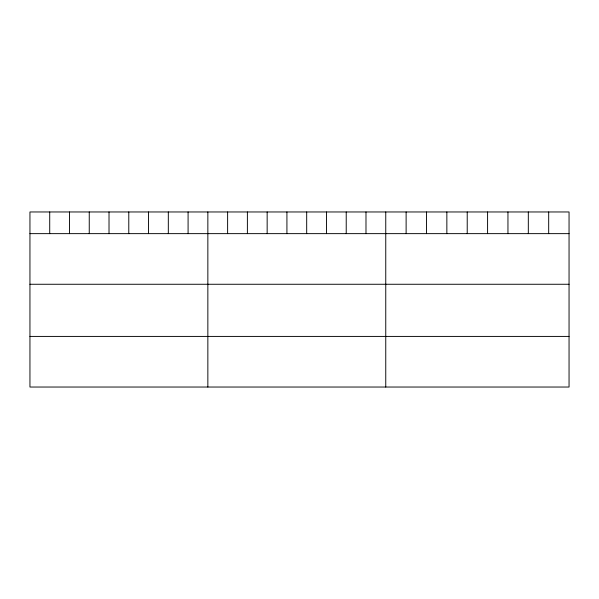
<?xml version="1.0" encoding="UTF-8"?>
<svg xmlns="http://www.w3.org/2000/svg" width="599" height="599" viewBox="0 0 599 599"><rect width="100%" height="100%" fill="white"/><g stroke="black" fill="none" stroke-linecap="round" stroke-linejoin="round"><path stroke-width="0.9" d="M569.05 233.64L569.05 387.036L29.95 387.036L29.95 211.964L569.05 211.964L569.05 233.64L29.95 233.64M29.95 284.263L569.05 284.263M29.95 336.413L569.05 336.413M548.684 211.964L548.684 233.64M528.318 211.964L528.318 233.64M507.952 211.964L507.952 233.64M487.586 211.964L487.586 233.64M467.22 211.964L467.22 233.64M446.854 211.964L446.854 233.64M426.488 211.964L426.488 233.64M406.122 211.964L406.122 233.64M385.756 211.964L385.756 387.036M365.989 211.964L365.989 233.64M346.222 211.964L346.222 233.64M326.455 211.964L326.455 233.64M306.688 211.964L306.688 233.64M286.921 211.964L286.921 233.64M267.154 211.964L267.154 233.64M247.387 211.964L247.387 233.64M227.62 211.964L227.62 233.64M207.853 211.964L207.853 387.036M188.086 211.964L188.086 233.64M168.319 211.964L168.319 233.64M148.552 211.964L148.552 233.64M128.785 211.964L128.785 233.64M109.018 211.964L109.018 233.64M89.251 211.964L89.251 233.64M69.484 211.964L69.484 233.64M49.717 211.964L49.717 233.64"/></g></svg>
